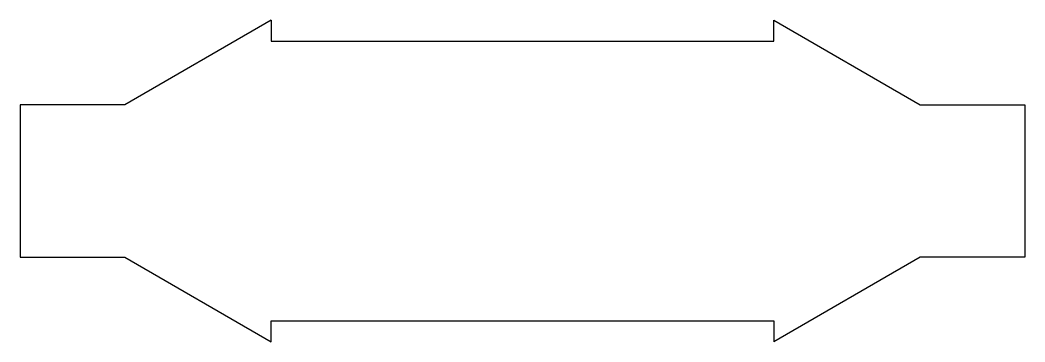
# Model space of a CAD drawing. Extents: x -120 to 120, y -38 to 38.
import ezdxf

# ---------------------------------------------------------------- set-up
doc = ezdxf.new("R2010")
doc.units = 0
doc.layers.add('Sketch004', color=7, linetype='CONTINUOUS')

msp = doc.modelspace()

# ---------------------------------------------------------------- linework, layer by layer
at = {"layer": 'Sketch004'}
for p, q in [((-60, 38.4073), (-95, 18.2)), ((-60, 38.4073), (-60, 33.4073)), ((60, 38.4073), (95, 18.2)), ((60, 33.4073), (60, 38.4073)), ((-60, 33.4073), (60, 33.4073)), ((-95, 18.2), (-120, 18.2)), ((-120, 18.2), (-120, -18.2)), ((95, 18.2), (120, 18.2)), ((120, 18.2), (120, -18.2)), ((-120, -18.2), (-95, -18.2)), ((-95, -18.2), (-60, -38.4073)), ((95, -18.2), (60, -38.4073)), ((120, -18.2), (95, -18.2)), ((-60, -38.4073), (-60, -33.4073)), ((-60, -33.4073), (60, -33.4073)), ((60, -33.4073), (60, -38.4073))]:
    msp.add_line(p, q, dxfattribs=at)

doc.saveas('drawing.dxf')
